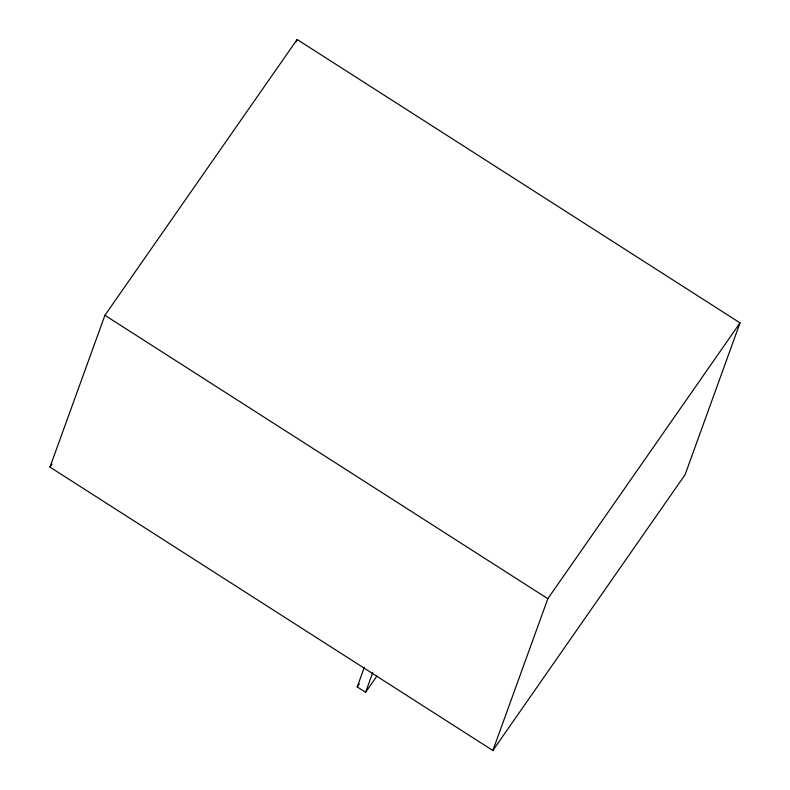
<?xml version="1.0" encoding="UTF-8"?>
<svg xmlns="http://www.w3.org/2000/svg" width="790" height="790" viewBox="0 0 790 790"><rect width="100%" height="100%" fill="white"/><g stroke="black" fill="none" stroke-linecap="round" stroke-linejoin="round"><path stroke-width="1.19" d="M49.968 467.107L104.912 315.309L297.129 39.5L740.033 322.893L685.088 474.691L492.871 750.5L49.968 467.107L52.071 464.076M296.29 41.821L297.129 39.5M376.879 676.121L365.612 692.287L357.228 686.915L364.328 667.293M365.612 692.287L372.722 672.655M492.871 750.5L547.826 598.702L740.033 322.893M357.228 686.915L359.341 683.883M104.912 315.309L547.826 598.702"/></g></svg>
